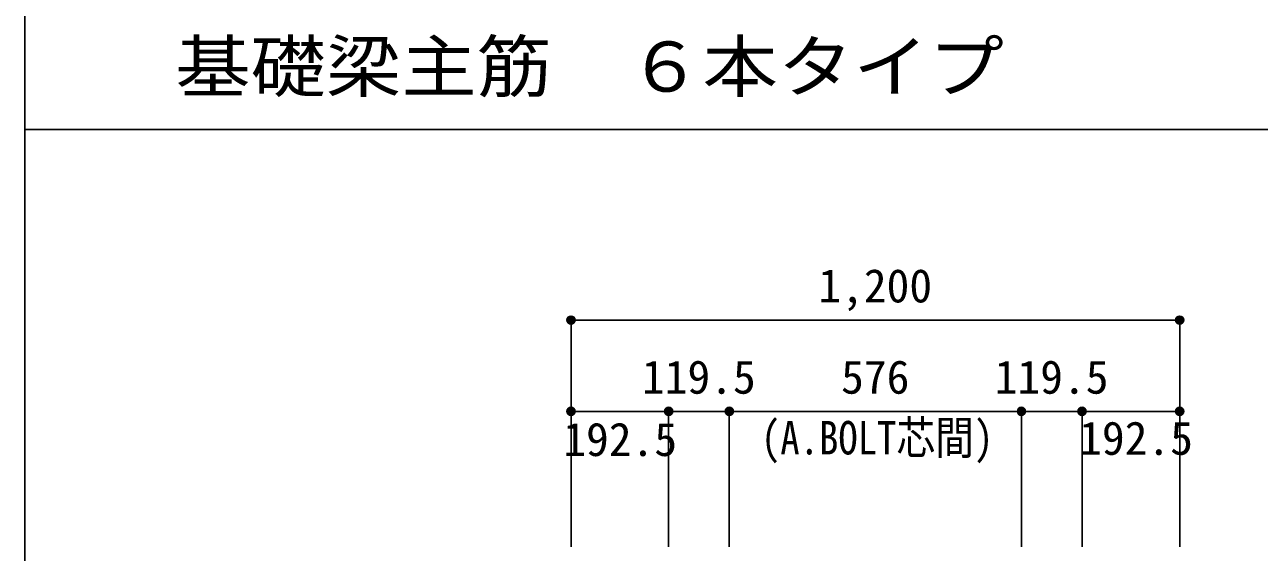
# Model space of a CAD drawing. Units: millimetres at full size, sheet at 1:30. Extents: x -5973 to 5954, y -4195 to 4201.
# Drawn here: x -5973 to -3539, y -1056 to -15 of the extents above; entities that cross this region are included whole.
import ezdxf
from ezdxf.enums import TextEntityAlignment as Align

# ---------------------------------------------------------------- set-up
doc = ezdxf.new("R2010")
doc.units = ezdxf.units.MM
doc.header["$LTSCALE"] = 30
doc.header["$PDMODE"] = 32
doc.header["$PDSIZE"] = 15
for name, color, linetype in [('0-7_文字', 4, 'Continuous'), ('0-D_寸法', 4, 'Continuous'), ('6-7_文字', 7, 'Continuous'), ('F-0_枠', 6, 'Continuous')]:
    doc.layers.add(name, color=color, linetype=linetype)
doc.styles.add('ＭＳ ゴシック', font='')
doc.styles.get('ＭＳ ゴシック').set_extended_font_data('MS Gothic')

msp = doc.modelspace()

# ---------------------------------------------------------------- linework, layer by layer
at = {"layer": '0-D_寸法'}
for p, q in [((-4895.8, -597.85), (-4895.8, -777.85)), ((-4895.8, -597.85), (-4895.8, -777.85)), ((-4895.8, -597.85), (-3695.8, -597.85)), ((-4895.8, -597.85), (-3695.8, -597.85)), ((-3695.8, -597.85), (-3695.8, -777.85)), ((-4895.8, -777.85), (-4895.8, -1044.89)), ((-4895.8, -777.85), (-4703.3, -777.85)), ((-4895.8, -777.85), (-4895.8, -1044.89)), ((-4703.3, -777.85), (-4703.3, -1044.89)), ((-4703.3, -777.85), (-4583.8, -777.85)), ((-4583.8, -777.85), (-4583.8, -1044.89)), ((-4583.8, -777.85), (-4007.8, -777.85)), ((-4007.8, -777.85), (-4007.8, -1044.89)), ((-4007.8, -777.85), (-3888.3, -777.85)), ((-3888.3, -777.85), (-3888.3, -1044.89)), ((-3888.3, -777.85), (-3695.8, -777.85)), ((-3888.3, -777.85), (-3695.8, -777.85)), ((-3695.8, -777.85), (-3695.8, -1044.89))]:
    msp.add_line(p, q, dxfattribs=at)
for centre, radius in [((-4895.8, -597.85), 8), ((-4895.8, -597.85), 7.2), ((-4895.8, -597.85), 6.4), ((-4895.8, -597.85), 5.6), ((-4895.8, -597.85), 4.8), ((-4895.8, -597.85), 4), ((-4895.8, -597.85), 3.2), ((-4895.8, -597.85), 2.4), ((-4895.8, -597.85), 1.6), ((-4895.8, -597.85), 0.8), ((-3695.8, -597.85), 8), ((-3695.8, -597.85), 7.2), ((-3695.8, -597.85), 6.4), ((-3695.8, -597.85), 5.6), ((-3695.8, -597.85), 4.8), ((-3695.8, -597.85), 4), ((-3695.8, -597.85), 3.2), ((-3695.8, -597.85), 2.4), ((-3695.8, -597.85), 1.6), ((-3695.8, -597.85), 0.8), ((-4895.8, -777.85), 8), ((-4895.8, -777.85), 7.2), ((-4895.8, -777.85), 6.4), ((-4895.8, -777.85), 5.6), ((-4895.8, -777.85), 4.8), ((-4895.8, -777.85), 4), ((-4895.8, -777.85), 3.2), ((-4895.8, -777.85), 2.4), ((-4895.8, -777.85), 1.6), ((-4895.8, -777.85), 0.8), ((-4703.3, -777.85), 8), ((-4703.3, -777.85), 7.2), ((-4703.3, -777.85), 6.4), ((-4703.3, -777.85), 5.6), ((-4703.3, -777.85), 4.8), ((-4703.3, -777.85), 4), ((-4703.3, -777.85), 3.2), ((-4703.3, -777.85), 2.4), ((-4703.3, -777.85), 1.6), ((-4703.3, -777.85), 0.8), ((-4583.8, -777.85), 8), ((-4583.8, -777.85), 7.2), ((-4583.8, -777.85), 6.4), ((-4583.8, -777.85), 5.6), ((-4583.8, -777.85), 4.8), ((-4583.8, -777.85), 4), ((-4583.8, -777.85), 3.2), ((-4583.8, -777.85), 2.4), ((-4583.8, -777.85), 1.6), ((-4583.8, -777.85), 0.8), ((-4007.8, -777.85), 8), ((-4007.8, -777.85), 7.2), ((-4007.8, -777.85), 6.4), ((-4007.8, -777.85), 5.6), ((-4007.8, -777.85), 4.8), ((-4007.8, -777.85), 4), ((-4007.8, -777.85), 3.2), ((-4007.8, -777.85), 2.4), ((-4007.8, -777.85), 1.6), ((-4007.8, -777.85), 0.8), ((-3888.3, -777.85), 8), ((-3888.3, -777.85), 7.2), ((-3888.3, -777.85), 6.4), ((-3888.3, -777.85), 5.6), ((-3888.3, -777.85), 4.8), ((-3888.3, -777.85), 4), ((-3888.3, -777.85), 3.2), ((-3888.3, -777.85), 2.4), ((-3888.3, -777.85), 1.6), ((-3888.3, -777.85), 0.8), ((-3695.8, -777.85), 8), ((-3695.8, -777.85), 7.2), ((-3695.8, -777.85), 6.4), ((-3695.8, -777.85), 5.6), ((-3695.8, -777.85), 4.8), ((-3695.8, -777.85), 4), ((-3695.8, -777.85), 3.2), ((-3695.8, -777.85), 2.4), ((-3695.8, -777.85), 1.6), ((-3695.8, -777.85), 0.8)]:
    msp.add_circle(centre, radius, dxfattribs=at)
at = {"layer": '0-D_寸法', "color": 7}
for p in [(-4895.8, -597.85), (-4895.8, -597.85), (-3695.8, -597.85), (-4895.8, -777.85), (-4895.8, -777.85), (-4703.3, -777.85), (-4703.3, -777.85), (-4583.8, -777.85), (-4583.8, -777.85), (-4007.8, -777.85), (-4007.8, -777.85), (-3888.3, -777.85), (-3888.3, -777.85), (-3695.8, -777.85), (-3695.8, -777.85)]:
    msp.add_point(p, dxfattribs=at)
at = {"layer": 'F-0_枠'}
msp.add_line((-5972.88, 4201.15), (-5972.88, -4195.24), dxfattribs=at)
at = {"layer": 'F-0_枠', "color": 2}
msp.add_line((-5972.88, -222.05), (3723.6, -222.05), dxfattribs=at)

# ---------------------------------------------------------------- texts
at = {"layer": '0-7_文字', "style": 'ＭＳ ゴシック', "width": 0.85}
msp.add_text('(A.BOLT芯間)', height=65.98, dxfattribs=at).set_placement((-4521.31, -882.62), align=Align.BOTTOM_LEFT)
at = {"layer": '0-D_寸法', "style": 'ＭＳ ゴシック'}
for s, p in [('1,200', (-4408.3, -582.85)), ('119.5', (-4756.05, -762.85)), ('576', (-4363.3, -762.85)), ('119.5', (-4060.55, -762.85)), ('192.5', (-4911.05, -885.77)), ('192.5', (-3893.99, -883.41))]:
    msp.add_text(s, height=65.98, dxfattribs=at).set_placement(p, align=Align.BOTTOM_LEFT)
at = {"layer": '6-7_文字', "color": 2, "style": 'ＭＳ ゴシック', "width": 1.1}
msp.add_text('\u3000\u3000基礎梁主筋\u3000６本タイプ', height=98.97, dxfattribs=at).set_placement((-5972.88, -177.05), align=Align.BOTTOM_LEFT)

doc.saveas('drawing.dxf')
